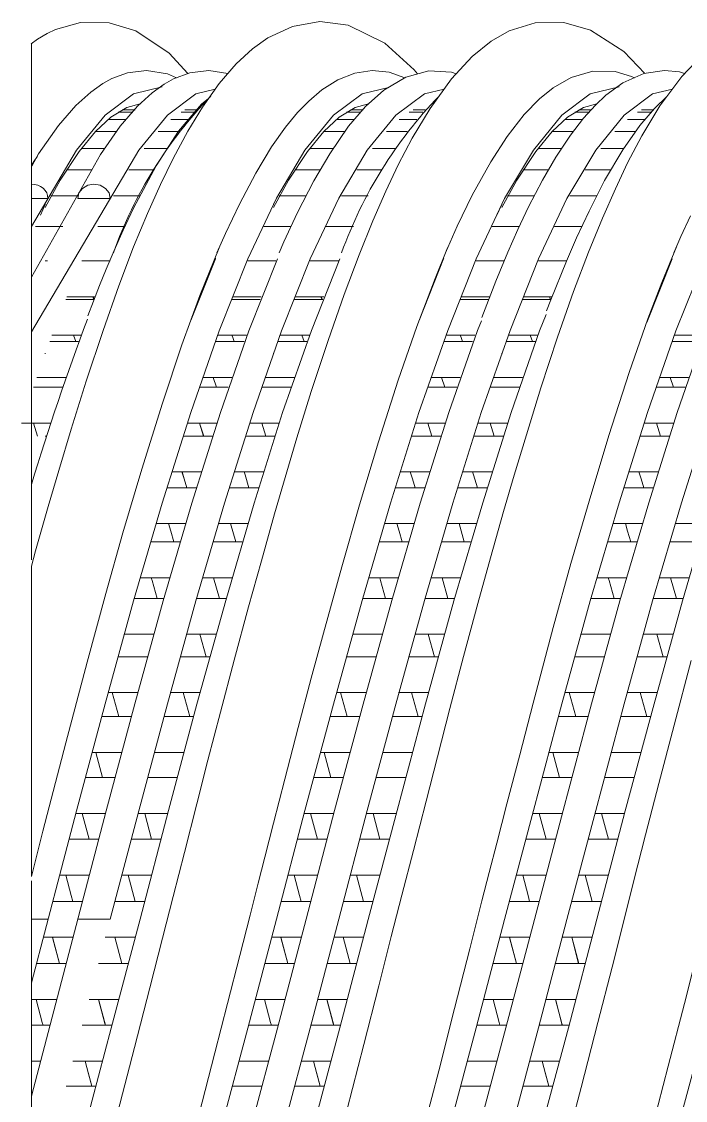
# Model space of a CAD drawing. Header units: millimetres. Extents: x 4229 to 8429, y -1187 to 1783.
# Drawn here: x 6715.4 to 6772.5, y 1220.2 to 1312.9 of the extents above; entities that cross this region are included whole.
import ezdxf

# ---------------------------------------------------------------- set-up
doc = ezdxf.new("R2010")
doc.units = ezdxf.units.MM

msp = doc.modelspace()

# ---------------------------------------------------------------- linework, layer by layer
at = {"linetype": 'Continuous', "lineweight": 5}
for p, q in [((6720.488, 1312.856), (6718.346, 1312.253)), ((6722.948, 1312.834), (6720.488, 1312.856)), ((6741.098, 1312.936), (6738.729, 1312.52)), ((6743.52, 1312.631), (6741.098, 1312.936)), ((6762.082, 1312.862), (6759.609, 1312.825)), ((6764.372, 1312.208), (6762.082, 1312.862)), ((6718.346, 1312.253), (6717.636, 1311.916)), ((6725.248, 1312.127), (6722.948, 1312.834)), ((6728.125, 1310.21), (6725.248, 1312.127)), ((6738.729, 1312.52), (6736.614, 1311.53)), ((6746.685, 1311.076), (6743.52, 1312.631)), ((6757.385, 1312.135), (6755.843, 1311.265)), ((6759.609, 1312.825), (6757.385, 1312.135)), ((6767.241, 1310.362), (6764.372, 1312.208)), ((6716.8, 1311.428), (6716.249, 1311.032)), ((6717.636, 1311.916), (6716.8, 1311.428)), ((6736.614, 1311.53), (6735.296, 1310.594)), ((6749.203, 1308.79), (6746.685, 1311.076)), ((6755.843, 1311.265), (6754.187, 1309.933)), ((6716.267, 1310.999), (6716.267, 1300.558)), ((6729.74, 1308.469), (6728.125, 1310.21)), ((6735.296, 1310.594), (6733.9, 1309.312)), ((6769.057, 1308.473), (6767.241, 1310.362)), ((6774.022, 1310.086), (6772.227, 1308.208)), ((6733.9, 1309.312), (6732.433, 1307.619)), ((6754.187, 1309.933), (6752.413, 1308.007)), ((6724.547, 1308.531), (6723.192, 1308.035)), ((6726.166, 1308.727), (6724.547, 1308.531)), ((6727.994, 1308.444), (6726.166, 1308.727)), ((6728.742, 1308.098), (6727.994, 1308.444)), ((6729.898, 1308.528), (6728.504, 1308.01)), ((6731.534, 1308.727), (6729.898, 1308.528)), ((6733.172, 1308.472), (6731.534, 1308.727)), ((6744.114, 1308.504), (6742.627, 1307.922)), ((6745.586, 1308.725), (6744.114, 1308.504)), ((6747.051, 1308.594), (6745.586, 1308.725)), ((6748.388, 1308.099), (6747.051, 1308.594)), ((6750.462, 1308.691), (6748.485, 1308.156)), ((6749.5, 1308.431), (6749.203, 1308.79)), ((6752.416, 1308.594), (6750.462, 1308.691)), ((6752.817, 1308.445), (6752.416, 1308.594)), ((6764.57, 1308.668), (6762.715, 1308.136)), ((6766.515, 1308.633), (6764.57, 1308.668)), ((6767.918, 1308.227), (6766.515, 1308.633)), ((6768.955, 1308.458), (6767.175, 1307.671)), ((6768.157, 1308.105), (6767.918, 1308.227)), ((6770.758, 1308.727), (6768.955, 1308.458)), ((6772.033, 1308.605), (6770.758, 1308.727)), ((6772.48, 1308.472), (6772.033, 1308.605)), ((6722.403, 1307.6), (6721.373, 1306.873)), ((6723.192, 1308.035), (6722.403, 1307.6)), ((6727.511, 1307.324), (6725.065, 1306.711)), ((6727.699, 1307.559), (6726.663, 1306.815)), ((6727.515, 1307.323), (6727.511, 1307.324)), ((6728.504, 1308.01), (6727.699, 1307.559)), ((6732.433, 1307.619), (6730.979, 1305.567)), ((6742.627, 1307.922), (6741.262, 1307.063)), ((6748.485, 1308.156), (6746.595, 1307.041)), ((6752.413, 1308.007), (6750.576, 1305.469)), ((6762.715, 1308.136), (6761.161, 1307.249)), ((6766.835, 1307.323), (6764.361, 1306.709)), ((6767.175, 1307.671), (6765.691, 1306.598)), ((6772.227, 1308.208), (6770.358, 1305.686)), ((6721.373, 1306.873), (6720.103, 1305.725)), ((6725.065, 1306.711), (6722.619, 1304.888)), ((6726.663, 1306.815), (6725.398, 1305.656)), ((6730.428, 1306.711), (6727.982, 1304.888)), ((6732.084, 1307.126), (6730.428, 1306.711)), ((6741.262, 1307.063), (6740.128, 1306.105)), ((6744.729, 1306.713), (6742.251, 1304.881)), ((6747, 1307.28), (6744.729, 1306.713)), ((6746.595, 1307.041), (6745.012, 1305.631)), ((6750.092, 1306.713), (6747.614, 1304.881)), ((6751.782, 1307.135), (6750.092, 1306.713)), ((6761.161, 1307.249), (6759.987, 1306.294)), ((6764.361, 1306.709), (6761.915, 1304.884)), ((6765.691, 1306.598), (6764.8, 1305.761)), ((6769.724, 1306.709), (6767.278, 1304.884)), ((6771.43, 1307.132), (6769.724, 1306.709)), ((6770.972, 1306.514), (6769.887, 1305.47)), ((6720.103, 1305.725), (6718.604, 1304.008)), ((6723.103, 1304.712), (6724.483, 1305.552)), ((6725.398, 1305.656), (6723.913, 1303.938)), ((6724.483, 1305.552), (6725.638, 1305.863)), ((6730.908, 1305.82), (6728.939, 1303.499)), ((6730.979, 1305.567), (6729.74, 1303.521)), ((6731.511, 1306.317), (6730.908, 1305.82)), ((6740.128, 1306.105), (6739.178, 1305.125)), ((6742.743, 1304.712), (6744.123, 1305.552)), ((6745.012, 1305.631), (6743.563, 1303.944)), ((6744.123, 1305.552), (6745.278, 1305.863)), ((6750.576, 1305.469), (6749.042, 1302.915)), ((6759.987, 1306.294), (6758.681, 1304.936)), ((6762.394, 1304.712), (6763.774, 1305.552)), ((6763.774, 1305.552), (6764.929, 1305.863)), ((6764.8, 1305.761), (6763.79, 1304.638)), ((6769.887, 1305.47), (6768.619, 1303.987)), ((6770.358, 1305.686), (6768.798, 1303.112)), ((6722.619, 1304.888), (6720.141, 1301.869)), ((6721.778, 1303.476), (6723.103, 1304.712)), ((6724.379, 1304.52), (6722.881, 1304.52)), ((6724.43, 1304.52), (6722.898, 1304.52)), ((6724.983, 1305.148), (6723.733, 1305.148)), ((6724.961, 1305.148), (6723.821, 1305.148)), ((6725.185, 1305.358), (6724.093, 1305.358)), ((6725.138, 1305.358), (6724.165, 1305.358)), ((6727.982, 1304.888), (6725.504, 1301.869)), ((6729.791, 1304.52), (6728.274, 1304.52)), ((6730.313, 1305.148), (6729.142, 1305.148)), ((6730.522, 1305.358), (6729.478, 1305.358)), ((6739.178, 1305.125), (6738.134, 1303.856)), ((6742.251, 1304.881), (6739.805, 1301.874)), ((6741.418, 1303.476), (6742.743, 1304.712)), ((6744.019, 1304.52), (6742.521, 1304.52)), ((6744.07, 1304.52), (6742.538, 1304.52)), ((6744.623, 1305.148), (6743.373, 1305.148)), ((6744.601, 1305.148), (6743.461, 1305.148)), ((6744.825, 1305.358), (6743.733, 1305.358)), ((6744.778, 1305.358), (6743.805, 1305.358)), ((6747.614, 1304.881), (6745.168, 1301.874)), ((6749.431, 1304.52), (6747.914, 1304.52)), ((6749.953, 1305.148), (6748.782, 1305.148)), ((6750.162, 1305.358), (6749.118, 1305.358)), ((6758.681, 1304.936), (6757.218, 1303.059)), ((6761.915, 1304.884), (6759.469, 1301.879)), ((6761.069, 1303.476), (6762.394, 1304.712)), ((6763.67, 1304.52), (6762.172, 1304.52)), ((6763.721, 1304.52), (6762.189, 1304.52)), ((6763.79, 1304.638), (6762.651, 1303.158)), ((6764.274, 1305.148), (6763.024, 1305.148)), ((6764.252, 1305.148), (6763.111, 1305.148)), ((6764.476, 1305.358), (6763.384, 1305.358)), ((6764.429, 1305.358), (6763.456, 1305.358)), ((6767.278, 1304.884), (6764.832, 1301.879)), ((6769.082, 1304.52), (6767.565, 1304.52)), ((6769.604, 1305.148), (6768.433, 1305.148)), ((6769.813, 1305.358), (6768.769, 1305.358)), ((6718.604, 1304.008), (6716.893, 1301.555)), ((6723.913, 1303.938), (6722.224, 1301.506)), ((6738.134, 1303.856), (6736.94, 1302.151)), ((6743.563, 1303.944), (6741.937, 1301.576)), ((6768.619, 1303.987), (6767.157, 1301.919)), ((6720.381, 1301.773), (6721.778, 1303.476)), ((6723.614, 1303.477), (6721.78, 1303.477)), ((6723.608, 1303.477), (6721.797, 1303.477)), ((6728.939, 1303.499), (6727.008, 1300.521)), ((6728.971, 1303.477), (6727.187, 1303.477)), ((6729.74, 1303.521), (6728.462, 1301.148)), ((6740.021, 1301.773), (6741.418, 1303.476)), ((6743.254, 1303.477), (6741.42, 1303.477)), ((6743.248, 1303.477), (6741.437, 1303.477)), ((6748.611, 1303.477), (6746.827, 1303.477)), ((6749.042, 1302.915), (6747.829, 1300.608)), ((6757.218, 1303.059), (6755.8, 1300.888)), ((6759.672, 1301.773), (6761.069, 1303.476)), ((6762.905, 1303.477), (6761.07, 1303.477)), ((6762.899, 1303.477), (6761.088, 1303.477)), ((6762.651, 1303.158), (6761.397, 1301.271)), ((6768.262, 1303.477), (6766.478, 1303.477)), ((6768.798, 1303.112), (6767.576, 1300.783)), ((6720.141, 1301.869), (6716.267, 1295.316)), ((6725.504, 1301.869), (6716.267, 1286.246)), ((6717.221, 1302.026), (6717.218, 1302.026)), ((6717.458, 1302.363), (6717.458, 1302.373)), ((6718.744, 1299.299), (6720.381, 1301.773)), ((6722.594, 1302.026), (6720.589, 1302.026)), ((6722.562, 1302.026), (6720.596, 1302.026)), ((6727.967, 1302.026), (6725.975, 1302.026)), ((6736.94, 1302.151), (6735.577, 1299.897)), ((6736.861, 1302.026), (6736.858, 1302.026)), ((6737.098, 1302.363), (6737.098, 1302.373)), ((6739.805, 1301.874), (6737.359, 1297.739)), ((6738.384, 1299.299), (6740.021, 1301.773)), ((6742.234, 1302.026), (6740.229, 1302.026)), ((6742.202, 1302.026), (6740.236, 1302.026)), ((6745.168, 1301.874), (6742.722, 1297.739)), ((6747.607, 1302.026), (6745.615, 1302.026)), ((6756.512, 1302.026), (6756.509, 1302.026)), ((6756.749, 1302.363), (6756.749, 1302.373)), ((6759.469, 1301.879), (6756.991, 1297.725)), ((6758.035, 1299.299), (6759.672, 1301.773)), ((6761.885, 1302.026), (6759.88, 1302.026)), ((6761.853, 1302.026), (6759.887, 1302.026)), ((6764.832, 1301.879), (6762.354, 1297.725)), ((6767.258, 1302.026), (6765.266, 1302.026)), ((6767.157, 1301.919), (6765.584, 1299.257)), ((6722.224, 1301.506), (6716.267, 1290.953)), ((6716.893, 1301.555), (6716.292, 1300.493)), ((6716.294, 1300.603), (6716.491, 1300.907)), ((6716.491, 1300.907), (6716.787, 1301.367)), ((6728.462, 1301.148), (6727.381, 1298.934)), ((6741.937, 1301.576), (6740.568, 1299.23)), ((6755.8, 1300.888), (6754.192, 1298.002)), ((6761.397, 1301.271), (6760.244, 1299.295)), ((6716.267, 1298.947), (6716.267, 1300.521)), ((6716.273, 1300.563), (6716.294, 1300.603)), ((6721.443, 1300.176), (6719.3, 1300.176)), ((6721.466, 1300.176), (6719.325, 1300.176)), ((6725.863, 1300.176), (6724.642, 1300.176)), ((6726.823, 1300.176), (6724.682, 1300.176)), ((6727.008, 1300.521), (6725.061, 1296.885)), ((6735.577, 1299.897), (6734.162, 1297.234)), ((6741.083, 1300.176), (6738.94, 1300.176)), ((6741.106, 1300.176), (6738.964, 1300.176)), ((6745.503, 1300.176), (6744.282, 1300.176)), ((6746.462, 1300.176), (6744.322, 1300.176)), ((6747.829, 1300.608), (6746.758, 1298.358)), ((6760.734, 1300.176), (6758.59, 1300.176)), ((6760.757, 1300.176), (6758.615, 1300.176)), ((6765.153, 1300.176), (6763.933, 1300.176)), ((6766.113, 1300.176), (6763.972, 1300.176)), ((6767.576, 1300.783), (6766.522, 1298.564)), ((6716.267, 1298.947), (6716.544, 1298.928)), ((6716.267, 1298.947), (6716.267, 1297.732)), ((6717.458, 1296.936), (6718.744, 1299.299)), ((6721.117, 1298.855), (6721.654, 1298.948)), ((6721.654, 1298.948), (6722.191, 1298.855)), ((6737.098, 1296.936), (6738.384, 1299.299)), ((6740.568, 1299.23), (6739.178, 1296.531)), ((6756.749, 1296.936), (6758.035, 1299.299)), ((6760.244, 1299.295), (6759.05, 1297.003)), ((6765.584, 1299.257), (6764.254, 1296.645)), ((6716.544, 1298.928), (6716.811, 1298.861)), ((6716.811, 1298.861), (6717.058, 1298.75)), ((6717.058, 1298.75), (6717.275, 1298.599)), ((6717.275, 1298.599), (6717.453, 1298.414)), ((6717.453, 1298.414), (6717.586, 1298.202)), ((6717.586, 1298.202), (6717.668, 1297.972)), ((6720.25, 1297.732), (6720.357, 1298.197)), ((6720.357, 1298.197), (6720.661, 1298.592)), ((6720.661, 1298.592), (6721.117, 1298.855)), ((6722.191, 1298.855), (6722.647, 1298.592)), ((6722.647, 1298.592), (6722.951, 1298.197)), ((6722.951, 1298.197), (6723.058, 1297.732)), ((6727.381, 1298.934), (6726.253, 1296.42)), ((6746.758, 1298.358), (6745.644, 1295.8)), ((6766.522, 1298.564), (6765.405, 1296.026)), ((6716.267, 1297.732), (6717.695, 1297.732)), ((6716.267, 1297.732), (6716.267, 1273.117)), ((6717.458, 1297.203), (6717.038, 1296.295)), ((6717.458, 1297.26), (6717.458, 1297.203)), ((6717.668, 1297.972), (6717.695, 1297.732)), ((6720.235, 1297.938), (6717.948, 1297.938)), ((6720.239, 1297.938), (6718.003, 1297.938)), ((6720.25, 1297.732), (6723.058, 1297.732)), ((6725.606, 1297.938), (6723.321, 1297.938)), ((6725.611, 1297.938), (6723.326, 1297.938)), ((6734.162, 1297.234), (6732.963, 1294.72)), ((6737.359, 1297.739), (6734.881, 1292.521)), ((6737.098, 1297.203), (6736.678, 1296.295)), ((6737.098, 1297.26), (6737.098, 1297.203)), ((6739.874, 1297.938), (6737.588, 1297.938)), ((6739.879, 1297.938), (6737.643, 1297.938)), ((6742.722, 1297.739), (6740.244, 1292.521)), ((6745.246, 1297.938), (6742.96, 1297.938)), ((6745.251, 1297.938), (6742.966, 1297.938)), ((6754.192, 1298.002), (6752.9, 1295.352)), ((6756.991, 1297.725), (6754.545, 1292.529)), ((6756.749, 1297.203), (6756.328, 1296.295)), ((6756.749, 1297.26), (6756.749, 1297.203)), ((6759.525, 1297.938), (6757.239, 1297.938)), ((6759.529, 1297.938), (6757.294, 1297.938)), ((6762.354, 1297.725), (6759.908, 1292.529)), ((6764.897, 1297.938), (6762.611, 1297.938)), ((6764.902, 1297.938), (6762.617, 1297.938)), ((6725.061, 1296.885), (6724.165, 1295.004)), ((6726.253, 1296.42), (6725.068, 1293.552)), ((6739.178, 1296.531), (6738.002, 1294.001)), ((6759.05, 1297.003), (6758.126, 1295.054)), ((6764.254, 1296.645), (6763.177, 1294.328)), ((6772.984, 1296.232), (6772.162, 1294.455)), ((6718.961, 1295.325), (6716.62, 1295.325)), ((6718.964, 1295.325), (6717.458, 1295.325)), ((6724.351, 1295.325), (6721.976, 1295.325)), ((6724.32, 1295.325), (6721.979, 1295.325)), ((6733.242, 1295.325), (6733.237, 1295.325)), ((6738.601, 1295.325), (6736.26, 1295.325)), ((6738.604, 1295.325), (6737.098, 1295.325)), ((6743.99, 1295.325), (6741.616, 1295.325)), ((6743.96, 1295.325), (6741.619, 1295.325)), ((6745.644, 1295.8), (6744.474, 1292.883)), ((6752.9, 1295.352), (6751.89, 1293.043)), ((6752.893, 1295.325), (6752.888, 1295.325)), ((6758.252, 1295.325), (6755.911, 1295.325)), ((6758.255, 1295.325), (6756.749, 1295.325)), ((6763.641, 1295.325), (6761.267, 1295.325)), ((6763.61, 1295.325), (6761.27, 1295.325)), ((6765.405, 1296.026), (6764.216, 1293.119)), ((6724.165, 1295.004), (6723.379, 1293.245)), ((6732.963, 1294.72), (6732.227, 1293.047)), ((6758.126, 1295.054), (6757.271, 1293.113)), ((6763.177, 1294.328), (6762.312, 1292.341)), ((6772.162, 1294.455), (6771.554, 1293.058)), ((6725.068, 1293.552), (6723.8, 1290.224)), ((6730.766, 1289.39), (6732.414, 1293.471)), ((6738.002, 1294.001), (6737.59, 1293.043)), ((6751.004, 1290.852), (6752.078, 1293.473)), ((6770.511, 1290.501), (6771.78, 1293.576)), ((6723.379, 1293.245), (6722.702, 1291.649)), ((6732.098, 1292.529), (6729.996, 1287.232)), ((6732.074, 1292.521), (6730.087, 1287.512)), ((6732.124, 1292.586), (6732.098, 1292.529)), ((6734.881, 1292.521), (6732.435, 1286.354)), ((6737.436, 1292.521), (6734.99, 1286.354)), ((6737.44, 1292.529), (6737.436, 1292.521)), ((6740.244, 1292.521), (6737.798, 1286.354)), ((6742.809, 1292.529), (6740.363, 1286.364)), ((6742.812, 1292.534), (6742.809, 1292.529)), ((6744.474, 1292.883), (6743.192, 1289.469)), ((6751.738, 1292.529), (6749.636, 1287.232)), ((6751.764, 1292.586), (6751.738, 1292.529)), ((6754.545, 1292.529), (6752.099, 1286.364)), ((6757.271, 1293.113), (6756.24, 1290.614)), ((6759.908, 1292.529), (6757.462, 1286.364)), ((6764.216, 1293.119), (6762.926, 1289.728)), ((6771.401, 1292.537), (6769.213, 1287.069)), ((6774.209, 1292.537), (6771.731, 1286.345)), ((6717.668, 1292.355), (6717.458, 1292.355)), ((6723.005, 1292.355), (6720.611, 1292.355)), ((6723.043, 1292.355), (6720.625, 1292.355)), ((6722.702, 1291.649), (6722.134, 1290.251)), ((6737.293, 1292.355), (6734.89, 1292.355)), ((6737.308, 1292.355), (6737.098, 1292.355)), ((6742.645, 1292.355), (6740.251, 1292.355)), ((6742.683, 1292.355), (6740.265, 1292.355)), ((6756.944, 1292.355), (6754.541, 1292.355)), ((6756.959, 1292.355), (6756.749, 1292.355)), ((6762.296, 1292.355), (6759.902, 1292.355)), ((6762.334, 1292.355), (6759.916, 1292.355)), ((6762.312, 1292.341), (6760.955, 1288.999)), ((6749.443, 1286.723), (6751.004, 1290.852)), ((6756.24, 1290.614), (6755.028, 1287.49)), ((6722.134, 1290.251), (6721.606, 1288.904)), ((6723.8, 1290.224), (6722.446, 1286.376)), ((6762.926, 1289.728), (6761.541, 1285.802)), ((6769.317, 1287.366), (6770.511, 1290.501)), ((6721.66, 1289.046), (6719.229, 1289.046)), ((6721.698, 1289.046), (6719.258, 1289.046)), ((6719.316, 1289.267), (6721.748, 1289.267)), ((6719.347, 1289.267), (6721.785, 1289.267)), ((6721.606, 1288.904), (6721.127, 1287.63)), ((6721.647, 1289.013), (6721.547, 1289.267)), ((6721.677, 1288.993), (6721.571, 1289.267)), ((6729.226, 1285.134), (6730.766, 1289.39)), ((6735.949, 1289.046), (6733.509, 1289.046)), ((6733.597, 1289.267), (6736.036, 1289.267)), ((6741.3, 1289.046), (6738.869, 1289.046)), ((6741.338, 1289.046), (6738.898, 1289.046)), ((6738.956, 1289.267), (6741.388, 1289.267)), ((6738.987, 1289.267), (6741.425, 1289.267)), ((6741.287, 1289.013), (6741.187, 1289.267)), ((6741.317, 1288.993), (6741.211, 1289.267)), ((6743.192, 1289.469), (6741.797, 1285.507)), ((6755.6, 1289.046), (6753.159, 1289.046)), ((6753.248, 1289.267), (6755.687, 1289.267)), ((6760.951, 1289.046), (6758.52, 1289.046)), ((6760.989, 1289.046), (6758.549, 1289.046)), ((6758.607, 1289.267), (6761.039, 1289.267)), ((6758.638, 1289.267), (6761.076, 1289.267)), ((6760.955, 1288.999), (6760.601, 1288.046)), ((6760.938, 1289.013), (6760.838, 1289.267)), ((6760.968, 1288.993), (6760.862, 1289.267)), ((6754.986, 1287.201), (6754.654, 1286.364)), ((6760.56, 1287.757), (6759.995, 1286.345)), ((6767.698, 1282.743), (6769.317, 1287.366)), ((6718.035, 1285.957), (6720.513, 1285.957)), ((6718.075, 1285.957), (6720.53, 1285.957)), ((6719.895, 1285.957), (6720.096, 1285.417)), ((6719.898, 1285.957), (6720.101, 1285.417)), ((6722.446, 1286.376), (6720.994, 1282.004)), ((6732.435, 1286.354), (6729.989, 1279.324)), ((6732.322, 1285.957), (6734.785, 1285.957)), ((6734.99, 1286.354), (6732.544, 1279.324)), ((6733.588, 1285.762), (6733.514, 1285.957)), ((6737.798, 1286.354), (6735.352, 1279.324)), ((6737.675, 1285.957), (6740.153, 1285.957)), ((6737.715, 1285.957), (6740.17, 1285.957)), ((6740.363, 1286.364), (6737.885, 1279.303)), ((6739.535, 1285.957), (6739.736, 1285.417)), ((6739.537, 1285.957), (6739.741, 1285.417)), ((6747.831, 1282.092), (6749.443, 1286.723)), ((6752.099, 1286.364), (6749.621, 1279.303)), ((6751.973, 1285.957), (6754.436, 1285.957)), ((6754.654, 1286.364), (6752.176, 1279.303)), ((6753.239, 1285.762), (6753.165, 1285.957)), ((6757.462, 1286.364), (6754.984, 1279.303)), ((6757.326, 1285.957), (6759.804, 1285.957)), ((6757.366, 1285.957), (6759.821, 1285.957)), ((6759.995, 1286.345), (6757.549, 1279.313)), ((6759.186, 1285.957), (6759.387, 1285.417)), ((6759.188, 1285.957), (6759.392, 1285.417)), ((6771.731, 1286.345), (6769.285, 1279.313)), ((6771.644, 1285.957), (6774.107, 1285.957)), ((6774.286, 1286.345), (6771.84, 1279.313)), ((6720.323, 1285.417), (6717.841, 1285.417)), ((6720.335, 1285.417), (6717.87, 1285.417)), ((6727.539, 1280.114), (6729.226, 1285.134)), ((6734.585, 1285.417), (6732.119, 1285.417)), ((6733.708, 1285.417), (6733.588, 1285.762)), ((6739.963, 1285.417), (6737.481, 1285.417)), ((6739.975, 1285.417), (6737.51, 1285.417)), ((6741.797, 1285.507), (6740.349, 1281.12)), ((6754.236, 1285.417), (6751.77, 1285.417)), ((6753.359, 1285.417), (6753.239, 1285.762)), ((6759.614, 1285.417), (6757.132, 1285.417)), ((6759.626, 1285.417), (6757.161, 1285.417)), ((6761.541, 1285.802), (6760.107, 1281.43)), ((6773.907, 1285.417), (6771.442, 1285.417)), ((6717.458, 1284.417), (6717.458, 1284.374)), ((6737.098, 1284.417), (6737.098, 1284.374)), ((6756.749, 1284.417), (6756.749, 1284.374)), ((6716.731, 1282.328), (6719.233, 1282.328)), ((6717.458, 1282.328), (6719.245, 1282.328)), ((6731.022, 1282.328), (6733.503, 1282.328)), ((6731.909, 1282.328), (6732.195, 1281.491)), ((6731.92, 1282.328), (6732.206, 1281.491)), ((6736.37, 1282.328), (6738.873, 1282.328)), ((6737.098, 1282.328), (6738.885, 1282.328)), ((6750.672, 1282.328), (6753.154, 1282.328)), ((6751.56, 1282.328), (6751.846, 1281.491)), ((6756.021, 1282.328), (6758.524, 1282.328)), ((6756.749, 1282.328), (6758.535, 1282.328)), ((6765.964, 1277.338), (6767.698, 1282.743)), ((6770.344, 1282.328), (6772.826, 1282.328)), ((6771.232, 1282.328), (6771.517, 1281.491)), ((6718.955, 1281.491), (6716.45, 1281.491)), ((6718.966, 1281.491), (6717.458, 1281.491)), ((6720.994, 1282.004), (6719.691, 1277.877)), ((6733.214, 1281.491), (6730.731, 1281.491)), ((6738.594, 1281.491), (6736.089, 1281.491)), ((6738.606, 1281.491), (6737.098, 1281.491)), ((6746.126, 1276.799), (6747.831, 1282.092)), ((6752.865, 1281.491), (6750.382, 1281.491)), ((6758.245, 1281.491), (6755.74, 1281.491)), ((6758.256, 1281.491), (6756.749, 1281.491)), ((6760.107, 1281.43), (6758.858, 1277.398)), ((6772.537, 1281.491), (6770.053, 1281.491)), ((6740.349, 1281.12), (6739.104, 1277.124)), ((6725.758, 1274.448), (6727.539, 1280.114)), ((6729.989, 1279.324), (6727.511, 1271.515)), ((6732.544, 1279.324), (6730.066, 1271.515)), ((6735.352, 1279.324), (6732.874, 1271.515)), ((6737.885, 1279.303), (6735.439, 1271.527)), ((6749.621, 1279.303), (6747.175, 1271.527)), ((6752.176, 1279.303), (6749.73, 1271.527)), ((6754.984, 1279.303), (6752.538, 1271.527)), ((6757.549, 1279.313), (6755.103, 1271.538)), ((6769.285, 1279.313), (6766.839, 1271.538)), ((6771.84, 1279.313), (6769.394, 1271.538)), ((6774.648, 1279.313), (6772.202, 1271.538)), ((6715.422, 1278.403), (6717.928, 1278.403)), ((6716.8, 1277.293), (6716.444, 1278.403)), ((6717.458, 1278.403), (6717.938, 1278.403)), ((6719.691, 1277.877), (6718.617, 1274.33)), ((6729.703, 1278.403), (6732.202, 1278.403)), ((6729.714, 1278.403), (6732.213, 1278.403)), ((6731.084, 1277.293), (6730.729, 1278.403)), ((6731.095, 1277.293), (6730.74, 1278.403)), ((6735.062, 1278.403), (6737.568, 1278.403)), ((6736.439, 1277.293), (6736.084, 1278.403)), ((6737.098, 1278.403), (6737.578, 1278.403)), ((6749.354, 1278.403), (6751.853, 1278.403)), ((6750.735, 1277.293), (6750.38, 1278.403)), ((6754.713, 1278.403), (6757.219, 1278.403)), ((6756.09, 1277.293), (6755.735, 1278.403)), ((6756.749, 1278.403), (6757.229, 1278.403)), ((6769.025, 1278.403), (6771.525, 1278.403)), ((6770.406, 1277.293), (6770.051, 1278.403)), ((6717.589, 1277.293), (6717.458, 1277.293)), ((6731.842, 1277.293), (6729.344, 1277.293)), ((6731.853, 1277.293), (6729.355, 1277.293)), ((6737.202, 1277.293), (6734.698, 1277.293)), ((6737.229, 1277.293), (6737.098, 1277.293)), ((6739.104, 1277.124), (6738.096, 1273.734)), ((6744.5, 1271.366), (6746.126, 1276.799)), ((6751.493, 1277.293), (6748.995, 1277.293)), ((6756.853, 1277.293), (6754.349, 1277.293)), ((6756.88, 1277.293), (6756.749, 1277.293)), ((6758.858, 1277.398), (6757.821, 1273.939)), ((6764.253, 1271.693), (6765.964, 1277.338)), ((6771.164, 1277.293), (6768.666, 1277.293)), ((6718.617, 1274.33), (6717.706, 1271.223)), ((6724.134, 1268.954), (6725.758, 1274.448)), ((6728.364, 1274.205), (6730.891, 1274.205)), ((6728.375, 1274.205), (6730.902, 1274.205)), ((6729.218, 1274.205), (6729.412, 1273.6)), ((6729.229, 1274.205), (6729.423, 1273.6)), ((6733.727, 1274.205), (6736.235, 1274.205)), ((6734.572, 1274.205), (6734.656, 1273.942)), ((6734.656, 1273.942), (6734.991, 1272.848)), ((6748.015, 1274.205), (6750.542, 1274.205)), ((6748.868, 1274.205), (6749.063, 1273.6)), ((6753.377, 1274.205), (6755.886, 1274.205)), ((6754.223, 1274.205), (6754.306, 1273.942)), ((6754.306, 1273.942), (6754.642, 1272.848)), ((6757.821, 1273.939), (6756.904, 1270.803)), ((6767.686, 1274.205), (6770.213, 1274.205)), ((6768.54, 1274.205), (6768.734, 1273.6)), ((6716.267, 1266.651), (6716.267, 1273.173)), ((6729.412, 1273.6), (6729.637, 1272.848)), ((6729.423, 1273.6), (6729.648, 1272.848)), ((6738.096, 1273.734), (6737.195, 1270.599)), ((6749.063, 1273.6), (6749.288, 1272.848)), ((6768.734, 1273.6), (6768.959, 1272.848)), ((6730.474, 1272.848), (6727.952, 1272.848)), ((6730.485, 1272.848), (6727.963, 1272.848)), ((6735.81, 1272.848), (6733.3, 1272.848)), ((6750.125, 1272.848), (6747.603, 1272.848)), ((6755.461, 1272.848), (6752.95, 1272.848)), ((6769.796, 1272.848), (6767.274, 1272.848)), ((6717.706, 1271.223), (6716.63, 1267.433)), ((6727.511, 1271.515), (6725.065, 1263.127)), ((6730.066, 1271.515), (6727.62, 1263.127)), ((6732.874, 1271.515), (6730.428, 1263.127)), ((6735.439, 1271.527), (6732.993, 1263.14)), ((6742.978, 1266.045), (6744.5, 1271.366)), ((6747.175, 1271.527), (6744.729, 1263.14)), ((6749.73, 1271.527), (6747.284, 1263.14)), ((6752.538, 1271.527), (6750.092, 1263.14)), ((6755.103, 1271.538), (6752.625, 1263.115)), ((6762.699, 1266.328), (6764.253, 1271.693)), ((6766.839, 1271.538), (6764.361, 1263.115)), ((6769.394, 1271.538), (6766.916, 1263.115)), ((6772.202, 1271.538), (6769.724, 1263.115)), ((6774.735, 1271.515), (6772.289, 1263.127)), ((6737.195, 1270.599), (6736.058, 1266.565)), ((6756.904, 1270.803), (6755.767, 1266.809)), ((6727.012, 1269.76), (6729.524, 1269.76)), ((6728.254, 1269.102), (6728.055, 1269.76)), ((6732.374, 1269.76), (6734.882, 1269.76)), ((6733.868, 1268.184), (6733.414, 1269.76)), ((6746.663, 1269.76), (6749.175, 1269.76)), ((6747.905, 1269.102), (6747.706, 1269.76)), ((6752.024, 1269.76), (6754.533, 1269.76)), ((6753.519, 1268.184), (6753.065, 1269.76)), ((6766.335, 1269.76), (6768.847, 1269.76)), ((6767.576, 1269.102), (6767.377, 1269.76)), ((6771.696, 1269.76), (6774.204, 1269.76)), ((6722.676, 1263.752), (6724.134, 1268.954)), ((6728.515, 1268.184), (6728.254, 1269.102)), ((6748.166, 1268.184), (6747.905, 1269.102)), ((6767.837, 1268.184), (6767.576, 1269.102)), ((6716.63, 1267.433), (6716.267, 1266.107)), ((6729.062, 1268.184), (6726.533, 1268.184)), ((6734.416, 1268.184), (6731.905, 1268.184)), ((6748.713, 1268.184), (6746.184, 1268.184)), ((6754.067, 1268.184), (6751.556, 1268.184)), ((6768.384, 1268.184), (6765.855, 1268.184)), ((6773.738, 1268.184), (6771.227, 1268.184)), ((6736.058, 1266.565), (6734.964, 1262.605)), ((6755.767, 1266.809), (6754.682, 1262.892)), ((6716.267, 1266.121), (6716.267, 1239.41)), ((6741.398, 1260.347), (6742.978, 1266.045)), ((6761.172, 1260.832), (6762.699, 1266.328)), ((6725.63, 1265.095), (6728.171, 1265.095)), ((6726.587, 1265.095), (6726.653, 1264.872)), ((6726.653, 1264.872), (6727.083, 1263.329)), ((6730.987, 1265.095), (6733.519, 1265.095)), ((6731.95, 1265.095), (6732.443, 1263.329)), ((6745.281, 1265.095), (6747.822, 1265.095)), ((6746.237, 1265.095), (6746.304, 1264.872)), ((6746.304, 1264.872), (6746.734, 1263.329)), ((6750.638, 1265.095), (6753.17, 1265.095)), ((6751.601, 1265.095), (6752.094, 1263.329)), ((6764.952, 1265.095), (6767.493, 1265.095)), ((6765.909, 1265.095), (6765.975, 1264.872)), ((6765.975, 1264.872), (6766.405, 1263.329)), ((6770.309, 1265.095), (6772.842, 1265.095)), ((6771.273, 1265.095), (6771.766, 1263.329)), ((6721.077, 1257.846), (6722.676, 1263.752)), ((6725.065, 1263.127), (6722.619, 1254.272)), ((6727.661, 1263.329), (6725.127, 1263.329)), ((6727.62, 1263.127), (6725.174, 1254.272)), ((6730.428, 1263.127), (6727.982, 1254.272)), ((6733.023, 1263.329), (6730.477, 1263.329)), ((6732.993, 1263.14), (6730.515, 1254.247)), ((6744.729, 1263.14), (6742.251, 1254.247)), ((6747.312, 1263.329), (6744.778, 1263.329)), ((6747.284, 1263.14), (6744.806, 1254.247)), ((6750.092, 1263.14), (6747.614, 1254.247)), ((6752.674, 1263.329), (6750.128, 1263.329)), ((6752.625, 1263.115), (6750.179, 1254.26)), ((6754.682, 1262.892), (6753.458, 1258.345)), ((6764.361, 1263.115), (6761.915, 1254.26)), ((6766.983, 1263.329), (6764.449, 1263.329)), ((6766.916, 1263.115), (6764.47, 1254.26)), ((6769.724, 1263.115), (6767.278, 1254.26)), ((6772.345, 1263.329), (6769.799, 1263.329)), ((6772.289, 1263.127), (6769.843, 1254.272)), ((6734.964, 1262.605), (6733.724, 1258.022)), ((6724.247, 1260.24), (6726.78, 1260.24)), ((6729.615, 1260.24), (6732.156, 1260.24)), ((6731.3, 1258.313), (6730.772, 1260.24)), ((6740.346, 1256.459), (6741.398, 1260.347)), ((6743.898, 1260.24), (6746.431, 1260.24)), ((6749.266, 1260.24), (6751.807, 1260.24)), ((6750.951, 1258.313), (6750.423, 1260.24)), ((6759.437, 1254.315), (6761.172, 1260.832)), ((6763.57, 1260.24), (6766.102, 1260.24)), ((6768.937, 1260.24), (6771.478, 1260.24)), ((6770.622, 1258.313), (6770.095, 1260.24)), ((6726.252, 1258.313), (6723.699, 1258.313)), ((6731.627, 1258.313), (6729.077, 1258.313)), ((6745.903, 1258.313), (6743.35, 1258.313)), ((6751.277, 1258.313), (6748.728, 1258.313)), ((6753.458, 1258.345), (6752.283, 1253.854)), ((6765.574, 1258.313), (6763.021, 1258.313)), ((6770.949, 1258.313), (6768.399, 1258.313)), ((6719.235, 1250.903), (6721.077, 1257.846)), ((6733.724, 1258.022), (6732.536, 1253.536)), ((6773.032, 1257.982), (6771.566, 1252.431)), ((6739.222, 1252.22), (6740.346, 1256.459)), ((6722.862, 1255.225), (6725.405, 1255.225)), ((6723.781, 1253.168), (6723.217, 1255.225)), ((6728.219, 1255.225), (6730.779, 1255.225)), ((6729.336, 1255.225), (6729.895, 1253.168)), ((6742.513, 1255.225), (6745.055, 1255.225)), ((6743.432, 1253.168), (6742.868, 1255.225)), ((6747.87, 1255.225), (6750.43, 1255.225)), ((6748.987, 1255.225), (6749.546, 1253.168)), ((6762.185, 1255.225), (6764.727, 1255.225)), ((6763.104, 1253.168), (6762.539, 1255.225)), ((6767.541, 1255.225), (6770.101, 1255.225)), ((6768.658, 1255.225), (6769.217, 1253.168)), ((6722.619, 1254.272), (6720.141, 1245.061)), ((6725.174, 1254.272), (6722.696, 1245.061)), ((6727.982, 1254.272), (6725.504, 1245.061)), ((6730.515, 1254.247), (6728.069, 1245.075)), ((6732.536, 1253.536), (6731.461, 1249.403)), ((6742.251, 1254.247), (6739.805, 1245.075)), ((6744.806, 1254.247), (6742.36, 1245.075)), ((6747.614, 1254.247), (6745.168, 1245.075)), ((6750.179, 1254.26), (6747.733, 1245.088)), ((6752.283, 1253.854), (6751.207, 1249.695)), ((6758.284, 1249.885), (6759.437, 1254.315)), ((6761.915, 1254.26), (6759.469, 1245.088)), ((6764.47, 1254.26), (6762.024, 1245.088)), ((6767.278, 1254.26), (6764.832, 1245.088)), ((6769.843, 1254.272), (6767.365, 1245.061)), ((6724.853, 1253.168), (6722.305, 1253.168)), ((6730.218, 1253.168), (6727.668, 1253.168)), ((6744.504, 1253.168), (6741.956, 1253.168)), ((6749.869, 1253.168), (6747.318, 1253.168)), ((6764.176, 1253.168), (6761.628, 1253.168)), ((6769.54, 1253.168), (6766.99, 1253.168)), ((6738.068, 1247.775), (6739.222, 1252.22)), ((6771.566, 1252.431), (6770.26, 1247.419)), ((6717.265, 1243.319), (6719.235, 1250.903)), ((6721.478, 1250.079), (6724.029, 1250.079)), ((6721.803, 1250.079), (6722.386, 1247.925)), ((6726.84, 1250.079), (6729.385, 1250.079)), ((6741.129, 1250.079), (6743.68, 1250.079)), ((6741.454, 1250.079), (6742.037, 1247.925)), ((6746.491, 1250.079), (6749.036, 1250.079)), ((6757.187, 1245.653), (6758.284, 1249.885)), ((6760.8, 1250.079), (6763.351, 1250.079)), ((6761.125, 1250.079), (6761.708, 1247.925)), ((6766.162, 1250.079), (6768.708, 1250.079)), ((6731.461, 1249.403), (6730.503, 1245.653)), ((6751.207, 1249.695), (6750.226, 1245.891)), ((6723.455, 1247.925), (6720.903, 1247.925)), ((6728.805, 1247.925), (6726.266, 1247.925)), ((6743.105, 1247.925), (6740.554, 1247.925)), ((6748.456, 1247.925), (6745.916, 1247.925)), ((6762.777, 1247.925), (6760.225, 1247.925)), ((6768.127, 1247.925), (6765.588, 1247.925)), ((6737.108, 1244.007), (6738.068, 1247.775)), ((6770.26, 1247.419), (6769.123, 1243.003)), ((6730.503, 1245.653), (6729.444, 1241.478)), ((6750.226, 1245.891), (6749.135, 1241.65)), ((6756.314, 1242.266), (6757.187, 1245.653)), ((6720.141, 1245.061), (6716.267, 1230.279)), ((6722.696, 1245.061), (6716.267, 1220.533)), ((6720.081, 1244.836), (6722.634, 1244.836)), ((6721.229, 1242.616), (6720.648, 1244.836)), ((6725.504, 1245.061), (6723.058, 1235.73)), ((6725.444, 1244.836), (6727.984, 1244.836)), ((6728.069, 1245.075), (6725.623, 1235.743)), ((6726.602, 1242.616), (6726.016, 1244.836)), ((6739.805, 1245.075), (6737.359, 1235.743)), ((6739.732, 1244.836), (6742.285, 1244.836)), ((6742.36, 1245.075), (6739.914, 1235.743)), ((6740.88, 1242.616), (6740.299, 1244.836)), ((6745.168, 1245.075), (6742.722, 1235.743)), ((6745.094, 1244.836), (6747.635, 1244.836)), ((6747.733, 1245.088), (6745.255, 1235.716)), ((6746.253, 1242.616), (6745.667, 1244.836)), ((6759.469, 1245.088), (6756.991, 1235.716)), ((6759.403, 1244.836), (6761.957, 1244.836)), ((6762.024, 1245.088), (6759.546, 1235.716)), ((6760.551, 1242.616), (6759.97, 1244.836)), ((6764.832, 1245.088), (6762.354, 1235.716)), ((6764.766, 1244.836), (6767.307, 1244.836)), ((6767.365, 1245.061), (6764.919, 1235.73)), ((6765.925, 1242.616), (6765.338, 1244.836)), ((6716.275, 1239.42), (6717.265, 1243.319)), ((6736.362, 1241.075), (6737.108, 1244.007)), ((6722.045, 1242.616), (6719.492, 1242.616)), ((6727.396, 1242.616), (6724.854, 1242.616)), ((6741.696, 1242.616), (6739.143, 1242.616)), ((6747.046, 1242.616), (6744.505, 1242.616)), ((6761.368, 1242.616), (6758.814, 1242.616)), ((6766.718, 1242.616), (6764.176, 1242.616)), ((6769.123, 1243.003), (6768.118, 1239.06)), ((6729.444, 1241.478), (6728.477, 1237.682)), ((6749.135, 1241.65), (6748.15, 1237.811)), ((6755.668, 1239.756), (6756.314, 1242.266)), ((6735.791, 1238.838), (6736.362, 1241.075)), ((6755.042, 1237.315), (6755.668, 1239.756)), ((6716.267, 1235.73), (6716.267, 1239.026)), ((6718.674, 1239.527), (6721.229, 1239.527)), ((6719.229, 1239.527), (6719.684, 1237.792)), ((6724.037, 1239.527), (6726.586, 1239.527)), ((6724.606, 1239.527), (6725.195, 1237.274)), ((6735.091, 1236.096), (6735.791, 1238.838)), ((6738.325, 1239.527), (6740.88, 1239.527)), ((6738.88, 1239.527), (6739.335, 1237.792)), ((6743.688, 1239.527), (6746.237, 1239.527)), ((6744.257, 1239.527), (6744.845, 1237.274)), ((6757.996, 1239.527), (6760.551, 1239.527)), ((6758.552, 1239.527), (6759.007, 1237.792)), ((6763.359, 1239.527), (6765.909, 1239.527)), ((6763.928, 1239.527), (6764.517, 1237.274)), ((6768.118, 1239.06), (6767.219, 1235.498)), ((6719.684, 1237.792), (6719.821, 1237.274)), ((6739.335, 1237.792), (6739.472, 1237.274)), ((6748.15, 1237.811), (6747.237, 1234.241)), ((6759.007, 1237.792), (6759.143, 1237.274)), ((6720.634, 1237.274), (6718.08, 1237.274)), ((6725.997, 1237.274), (6723.442, 1237.274)), ((6728.477, 1237.682), (6727.564, 1234.11)), ((6740.285, 1237.274), (6737.731, 1237.274)), ((6745.648, 1237.274), (6743.093, 1237.274)), ((6753.989, 1233.193), (6755.042, 1237.315)), ((6759.956, 1237.274), (6757.402, 1237.274)), ((6765.319, 1237.274), (6762.764, 1237.274)), ((6734.197, 1232.605), (6735.091, 1236.096)), ((6716.267, 1235.73), (6716.267, 1201.547)), ((6716.267, 1235.73), (6717.695, 1235.73)), ((6720.25, 1235.73), (6723.058, 1235.73)), ((6725.623, 1235.743), (6723.145, 1226.371)), ((6737.359, 1235.743), (6734.881, 1226.371)), ((6739.914, 1235.743), (6737.436, 1226.371)), ((6742.722, 1235.743), (6740.244, 1226.371)), ((6745.255, 1235.716), (6742.809, 1226.385)), ((6756.991, 1235.716), (6754.545, 1226.385)), ((6759.546, 1235.716), (6757.1, 1226.385)), ((6762.354, 1235.716), (6759.908, 1226.385)), ((6764.919, 1235.73), (6762.473, 1226.398)), ((6767.219, 1235.498), (6766.236, 1231.61)), ((6717.288, 1234.185), (6719.843, 1234.185)), ((6717.426, 1234.796), (6717.426, 1234.804)), ((6717.426, 1234.185), (6719.821, 1234.185)), ((6718.11, 1234.066), (6718.079, 1234.185)), ((6718.678, 1231.932), (6718.09, 1234.185)), ((6718.675, 1231.932), (6718.11, 1234.066)), ((6722.629, 1234.185), (6725.194, 1234.185)), ((6722.651, 1234.185), (6725.206, 1234.185)), ((6724.037, 1231.932), (6723.442, 1234.185)), ((6724.04, 1231.932), (6723.452, 1234.185)), ((6727.564, 1234.11), (6726.466, 1229.836)), ((6736.939, 1234.185), (6739.494, 1234.185)), ((6737.077, 1234.796), (6737.077, 1234.804)), ((6737.077, 1234.185), (6739.472, 1234.185)), ((6737.761, 1234.066), (6737.73, 1234.185)), ((6738.329, 1231.932), (6737.741, 1234.185)), ((6738.325, 1231.932), (6737.761, 1234.066)), ((6742.28, 1234.185), (6744.845, 1234.185)), ((6742.302, 1234.185), (6744.856, 1234.185)), ((6743.688, 1231.932), (6743.092, 1234.185)), ((6743.691, 1231.932), (6743.103, 1234.185)), ((6747.237, 1234.241), (6746.159, 1230.016)), ((6756.61, 1234.185), (6759.165, 1234.185)), ((6756.749, 1234.796), (6756.749, 1234.804)), ((6756.749, 1234.185), (6759.143, 1234.185)), ((6757.433, 1234.066), (6757.401, 1234.185)), ((6758, 1231.932), (6757.412, 1234.185)), ((6757.997, 1231.932), (6757.433, 1234.066)), ((6761.951, 1234.185), (6764.517, 1234.185)), ((6761.973, 1234.185), (6764.528, 1234.185)), ((6763.359, 1231.932), (6762.764, 1234.185)), ((6763.363, 1231.932), (6762.775, 1234.185)), ((6752.68, 1228.048), (6753.989, 1233.193)), ((6772.464, 1228.504), (6773.763, 1233.612)), ((6733.139, 1228.481), (6734.197, 1232.605)), ((6719.256, 1231.932), (6716.701, 1231.932)), ((6719.229, 1231.932), (6717.426, 1231.932)), ((6724.608, 1231.932), (6722.037, 1231.932)), ((6724.611, 1231.932), (6722.063, 1231.932)), ((6738.907, 1231.932), (6736.352, 1231.932)), ((6738.88, 1231.932), (6737.077, 1231.932)), ((6744.259, 1231.932), (6741.688, 1231.932)), ((6744.262, 1231.932), (6741.714, 1231.932)), ((6758.578, 1231.932), (6756.023, 1231.932)), ((6758.552, 1231.932), (6756.749, 1231.932)), ((6763.931, 1231.932), (6761.359, 1231.932)), ((6763.933, 1231.932), (6761.385, 1231.932)), ((6766.236, 1231.61), (6765.017, 1226.851)), ((6726.466, 1229.836), (6725.146, 1224.72)), ((6746.159, 1230.016), (6744.874, 1224.964)), ((6716.267, 1228.844), (6718.443, 1228.844)), ((6716.681, 1228.844), (6717.205, 1226.858)), ((6717.426, 1228.844), (6718.42, 1228.844)), ((6721.228, 1228.844), (6723.794, 1228.844)), ((6721.253, 1228.844), (6723.794, 1228.844)), ((6722.043, 1228.844), (6722.071, 1228.735)), ((6722.046, 1228.844), (6722.597, 1226.763)), ((6722.071, 1228.735), (6722.633, 1226.623)), ((6732.046, 1224.237), (6733.139, 1228.481)), ((6735.54, 1228.844), (6738.094, 1228.844)), ((6736.332, 1228.844), (6736.856, 1226.858)), ((6737.077, 1228.844), (6738.071, 1228.844)), ((6740.879, 1228.844), (6743.444, 1228.844)), ((6740.903, 1228.844), (6743.445, 1228.844)), ((6741.694, 1228.844), (6741.722, 1228.735)), ((6741.697, 1228.844), (6742.248, 1226.763)), ((6741.722, 1228.735), (6742.283, 1226.623)), ((6755.211, 1228.844), (6757.765, 1228.844)), ((6756.003, 1228.844), (6756.527, 1226.858)), ((6756.749, 1228.844), (6757.742, 1228.844)), ((6760.551, 1228.844), (6763.116, 1228.844)), ((6760.575, 1228.844), (6763.116, 1228.844)), ((6761.365, 1228.844), (6761.393, 1228.735)), ((6761.368, 1228.844), (6761.919, 1226.763)), ((6761.393, 1228.735), (6761.955, 1226.623)), ((6771.072, 1223.102), (6772.464, 1228.504)), ((6751.319, 1222.701), (6752.68, 1228.048)), ((6717.854, 1226.623), (6716.267, 1226.623)), ((6717.205, 1226.858), (6717.267, 1226.623)), ((6717.836, 1226.623), (6717.426, 1226.623)), ((6723.208, 1226.623), (6720.646, 1226.623)), ((6723.204, 1226.623), (6720.665, 1226.623)), ((6722.597, 1226.763), (6722.634, 1226.623)), ((6737.505, 1226.623), (6734.953, 1226.623)), ((6736.856, 1226.858), (6736.918, 1226.623)), ((6737.487, 1226.623), (6737.077, 1226.623)), ((6742.859, 1226.623), (6740.297, 1226.623)), ((6742.855, 1226.623), (6740.316, 1226.623)), ((6742.248, 1226.763), (6742.285, 1226.623)), ((6757.176, 1226.623), (6754.624, 1226.623)), ((6756.527, 1226.858), (6756.59, 1226.623)), ((6757.158, 1226.623), (6756.749, 1226.623)), ((6762.53, 1226.623), (6759.968, 1226.623)), ((6762.526, 1226.623), (6759.988, 1226.623)), ((6761.919, 1226.763), (6761.956, 1226.623)), ((6765.017, 1226.851), (6763.569, 1221.279)), ((6723.145, 1226.371), (6720.699, 1217.2)), ((6734.881, 1226.371), (6732.435, 1217.2)), ((6737.436, 1226.371), (6734.99, 1217.2)), ((6740.244, 1226.371), (6737.798, 1217.2)), ((6742.809, 1226.385), (6740.363, 1217.213)), ((6754.545, 1226.385), (6752.099, 1217.213)), ((6757.1, 1226.385), (6754.654, 1217.213)), ((6759.908, 1226.385), (6757.462, 1217.213)), ((6762.473, 1226.398), (6759.995, 1217.187)), ((6774.209, 1226.398), (6771.731, 1217.187)), ((6717.426, 1225.044), (6717.426, 1225.044)), ((6725.146, 1224.72), (6723.675, 1219.051)), ((6737.077, 1225.044), (6737.077, 1225.044)), ((6744.874, 1224.964), (6743.403, 1219.28)), ((6756.749, 1225.044), (6756.749, 1225.044)), ((6730.662, 1218.884), (6732.046, 1224.237)), ((6716.267, 1223.535), (6717.032, 1223.535)), ((6719.834, 1223.535), (6722.382, 1223.535)), ((6719.843, 1223.535), (6722.383, 1223.535)), ((6721.192, 1222.445), (6720.901, 1223.535)), ((6720.935, 1223.411), (6720.902, 1223.535)), ((6721.478, 1221.38), (6720.935, 1223.411)), ((6734.129, 1223.535), (6736.683, 1223.535)), ((6739.485, 1223.535), (6742.033, 1223.535)), ((6739.494, 1223.535), (6742.034, 1223.535)), ((6740.843, 1222.445), (6740.552, 1223.535)), ((6740.586, 1223.411), (6740.553, 1223.535)), ((6741.129, 1221.38), (6740.586, 1223.411)), ((6753.801, 1223.535), (6756.354, 1223.535)), ((6759.157, 1223.535), (6761.704, 1223.535)), ((6759.165, 1223.535), (6761.706, 1223.535)), ((6760.514, 1222.445), (6760.223, 1223.535)), ((6760.257, 1223.411), (6760.224, 1223.535)), ((6760.8, 1221.38), (6760.257, 1223.411)), ((6769.641, 1217.628), (6771.072, 1223.102)), ((6721.481, 1221.38), (6721.192, 1222.445)), ((6741.131, 1221.38), (6740.843, 1222.445)), ((6749.906, 1217.264), (6751.319, 1222.701)), ((6760.803, 1221.38), (6760.514, 1222.445)), ((6721.804, 1221.38), (6719.263, 1221.38)), ((6721.808, 1221.38), (6719.265, 1221.38)), ((6736.102, 1221.38), (6733.553, 1221.38)), ((6741.455, 1221.38), (6738.913, 1221.38)), ((6741.459, 1221.38), (6738.916, 1221.38)), ((6755.773, 1221.38), (6753.224, 1221.38)), ((6761.126, 1221.38), (6758.585, 1221.38)), ((6761.13, 1221.38), (6758.587, 1221.38)), ((6763.569, 1221.279), (6762.132, 1215.839))]:
    msp.add_line(p, q, dxfattribs=at)
for centre, radius, start, end in [((6759.082, 1280.154), 38.016, 136.06883, 160.16794), ((6778.722, 1280.154), 38.016, 136.06883, 160.16794), ((6948.407, 1202.314), 242.698, 159.49213, 163.03818)]:
    msp.add_arc(centre, radius, start, end, dxfattribs=at)

doc.saveas('drawing.dxf')
